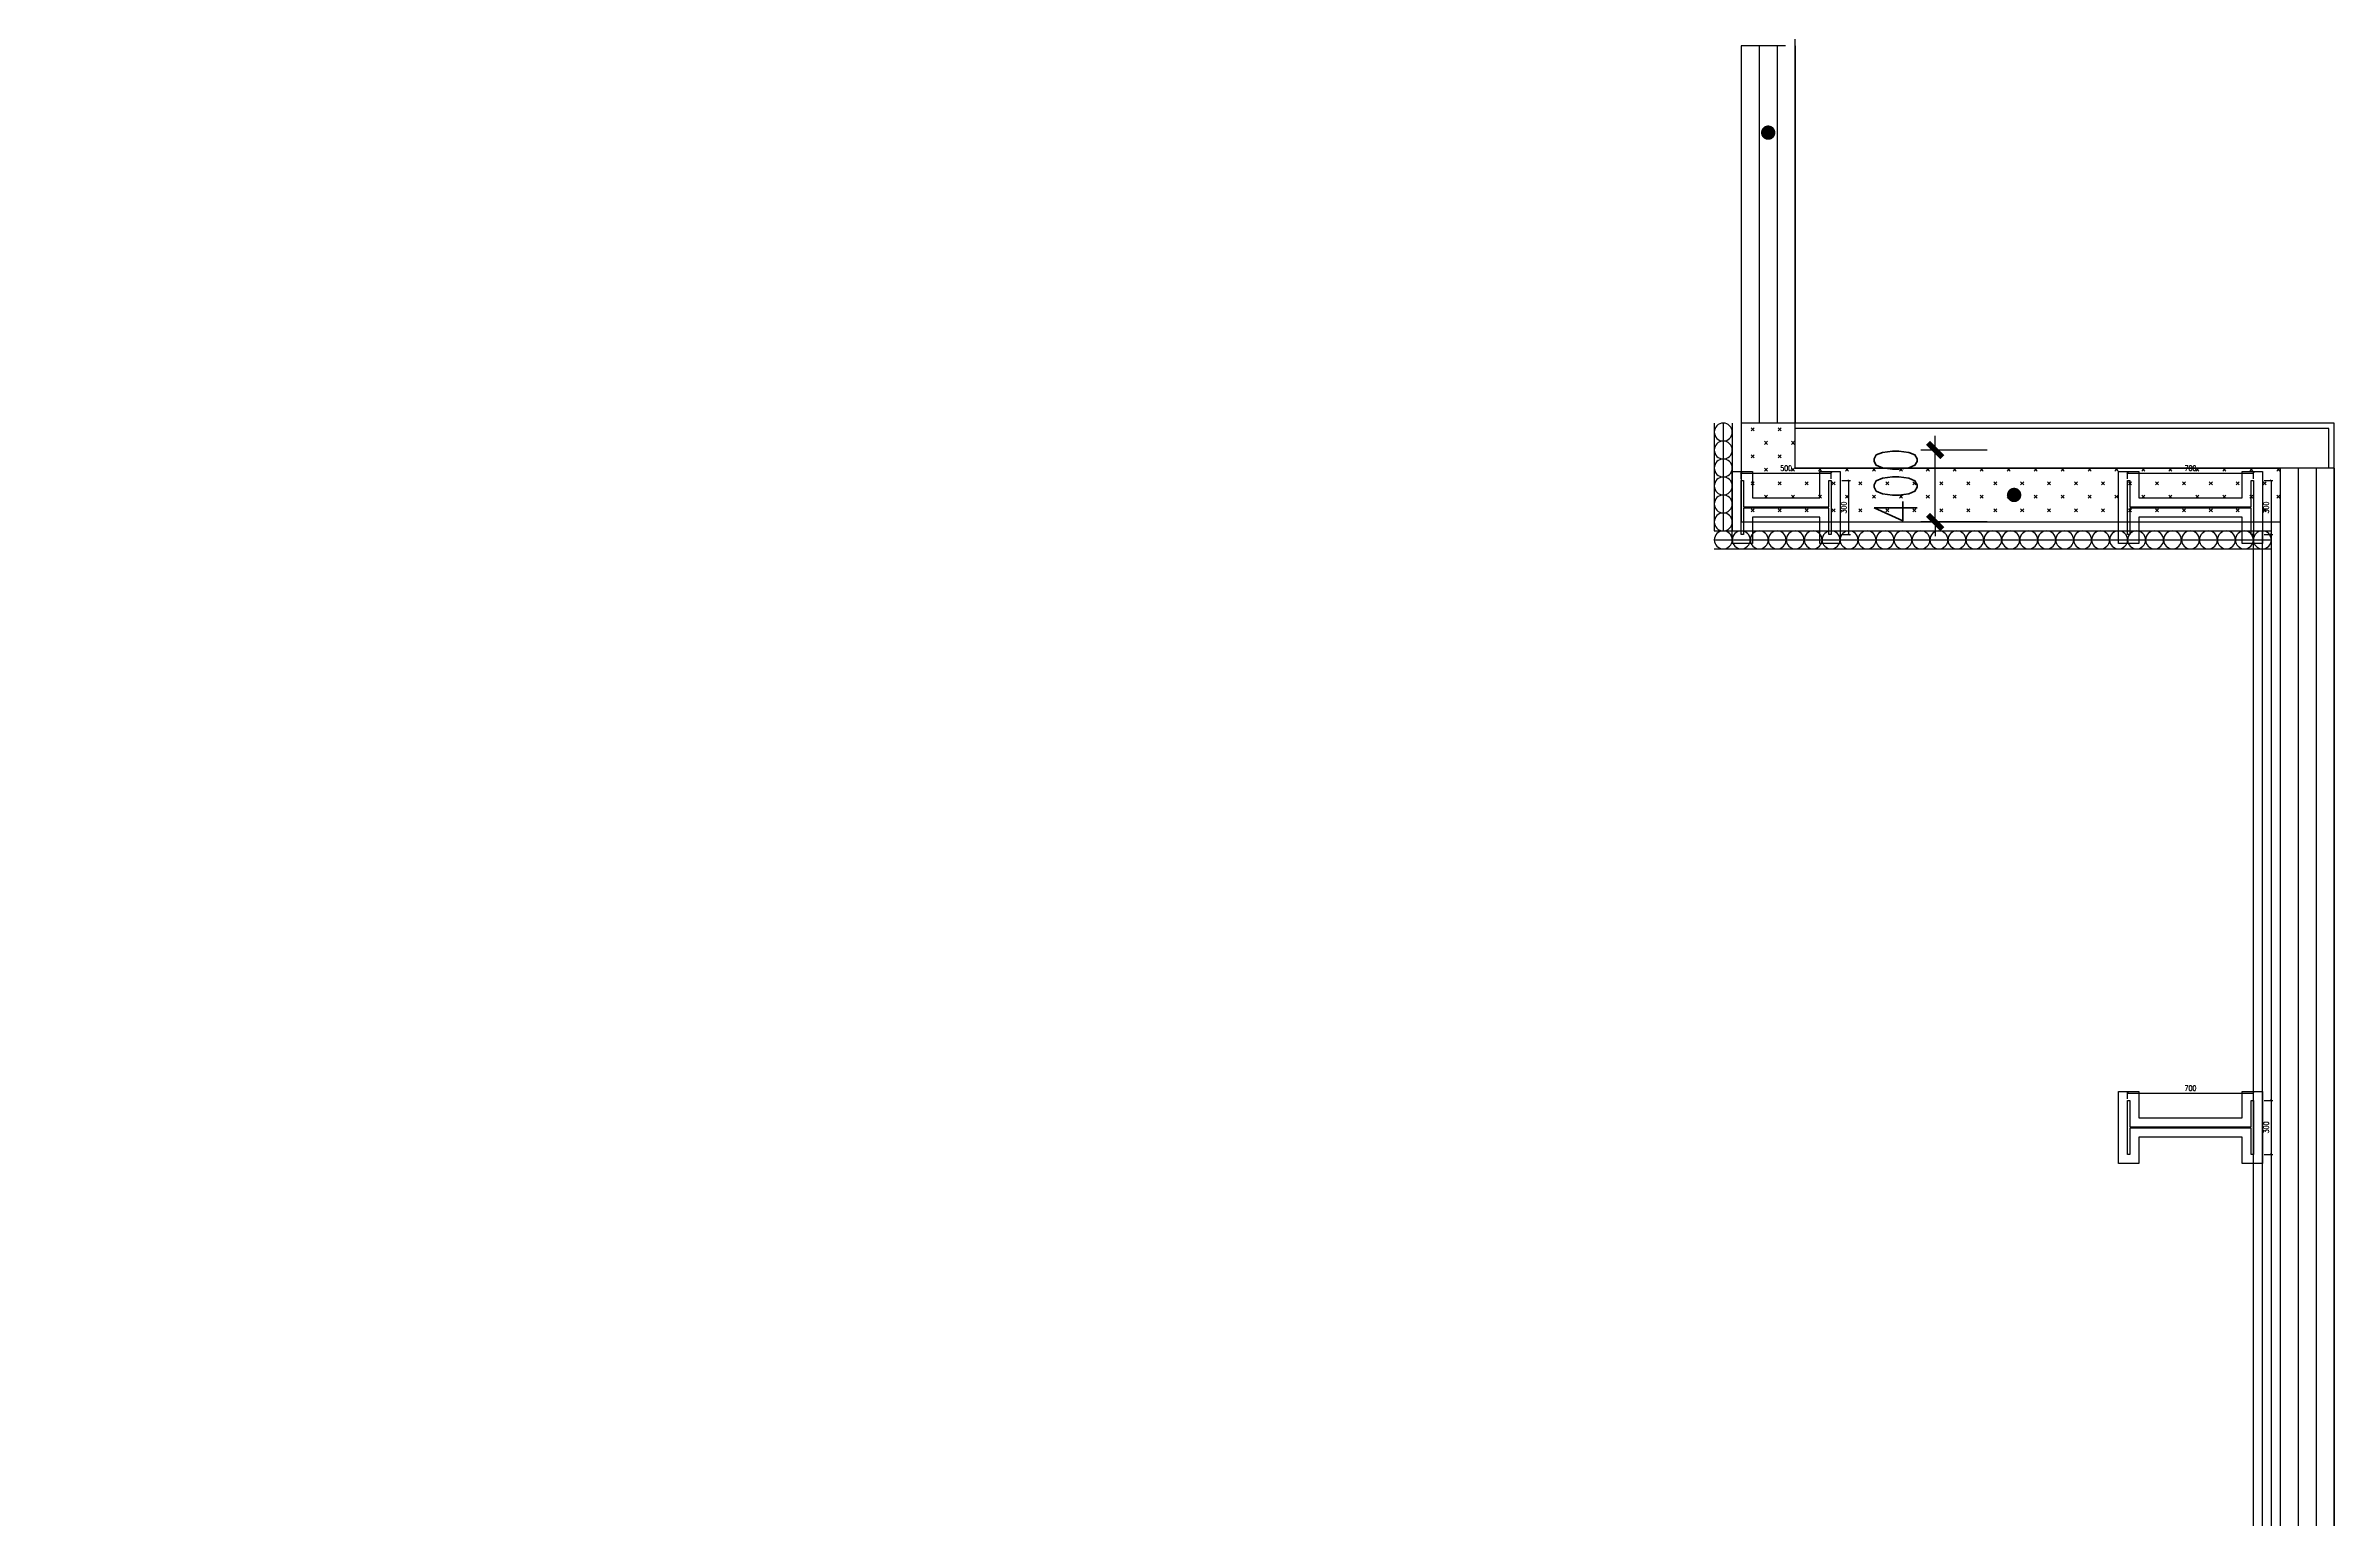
# Model space of a CAD drawing. Extents: x -474411 to 577939, y 0 to 1014176.
# Drawn here: x -140790 to -128054, y 588639 to 596840 of the extents above; entities that cross this region are included whole.
import ezdxf

# ---------------------------------------------------------------- set-up
doc = ezdxf.new("R2010")
doc.units = 0
doc.header["$LTSCALE"] = 1000
doc.header["$MEASUREMENT"] = 0
doc.layers.get('Defpoints').update_dxf_attribs({"color": 210})
for name, color, linetype in [('A-AXIS-DP', 126, 'Continuous'), ('A-AXIS-SYMB', 3, 'Continuous'), ('A-CURTAIN', 134, 'Continuous'), ('A-HATCH-2', 251, 'Continuous'), ('A-WINDOW', 140, 'Continuous'), ('AS-COLN', 6, 'Continuous'), ('AS-WALL', 40, 'Continuous'), ('AS-结构边线层', 200, 'Continuous'), ('CURTWALL', 4, 'Continuous'), ('DIM_SYMB', 3, 'Continuous'), ('PUB_HATCH', 8, 'Continuous'), ('WINDOW', 4, 'Continuous')]:
    doc.layers.add(name, color=color, linetype=linetype)
doc.styles.add('_TCH_DIM_T3', font='SIMPLEX', dxfattribs={"width": 0.7058823529411765, "bigfont": 'GBCBIG'})
doc.dimstyles.new('_TCH_ARCH&&10', dxfattribs={"dimtxt": 29.75, "dimasz": 10, "dimexe": 10, "dimexo": 10, "dimgap": 12.625, "dimtad": 1, "dimdec": 0, "dimzin": 0, "dimdsep": 46, "dimtxsty": '_TCH_DIM_T3', "dimblk": 'ARCHTICK', "dimcen": 0.09, "dimclrt": 7, "dimazin": 2, "dimtfac": 1, "dimtdec": 0, "dimtix": 1, "dimtmove": 2, "dimatfit": 3, "dimfxl": 0, "dimtolj": 1, "dimtzin": 0, "dimarcsym": 0})
doc.dimstyles.new('_TCH_ARCH&&80', dxfattribs={"dimtxt": 238, "dimasz": 80, "dimexe": 80, "dimexo": 80, "dimgap": 101, "dimtad": 1, "dimdec": 0, "dimzin": 0, "dimdsep": 46, "dimtxsty": '_TCH_DIM_T3', "dimblk": 'ARCHTICK', "dimcen": 0.09, "dimclrt": 7, "dimazin": 2, "dimtfac": 1, "dimtdec": 0, "dimtix": 1, "dimtmove": 2, "dimatfit": 3, "dimfxl": 0, "dimtolj": 1, "dimtzin": 0, "dimarcsym": 0})
pattern_1 = [(45, (25.48596, 21.51471), (-75.00000199546798, 75.00000199546798), [24, -82.06602]), (135, (192.45654, 21.51471), (-75.00000199546798, -75.00000199546797), [24, -82.06602])]

# ---------------------------------------------------------------- blocks, each defined once
blk = doc.blocks.new('43243')
at = {"layer": 'AS-结构边线层', "color": 8}
blk.add_lwpolyline([(-155994.1845319311, 548520.0000005339), (-146454.1845526676, 548520.0000002496), (-146454.1845523441, 549069.9999961699), (-144354.1845732646, 549069.9999974051), (-144354.1845729411, 548520.0000008412), (-128354.1845245595, 548519.999999074), (-128354.1845285305, 548810.0002094659), (-128054.1845316761, 548810.000202142), (-128054.1846888704, 561349.9999937844), (-131054.1845243168, 561349.9999936294), (-131054.1845171562, 565490.0000006589), (-128054.1845227069, 565490.0000006589), (-128054.1840383076, 594489.9999961825), (-131054.5662808516, 594490.0000003761), (-131054.5662690684, 601390.0000004545)], dxfattribs=at)
blk = doc.blocks.new('_ArchTick')
at = {"color": 0, "linetype": 'ByBlock', "const_width": 0.4}
blk.add_lwpolyline([(-0.5, -0.5), (0.5, 0.5)], dxfattribs=at)
blk = doc.blocks.new('*D1341')
at = {"layer": 'A-AXIS-DP', "color": 0, "lineweight": -2}
for p, q in [((-128443.9750151621, 590969.9999961832), (-128395.2250151621, 590969.9999961832)), ((-128405.2250151621, 590969.9999961832), (-128405.2250151621, 590669.9999961832)), ((-128443.9750151621, 590669.9999961832), (-128395.2250151621, 590669.9999961832))]:
    blk.add_line(p, q, dxfattribs=at)
at = {"layer": 'Defpoints', "color": 0}
for p in [(-128453.9750151621, 590969.9999961832), (-128453.9750151621, 590669.9999961832), (-128405.2250151621, 590669.9999961832)]:
    blk.add_point(p, dxfattribs=at)
at = {"layer": 'A-AXIS-DP', "color": 0, "lineweight": -2, "xscale": 10, "yscale": 10, "zscale": 10}
for p, rotation in [((-128405.2250151621, 590969.9999961832), 90), ((-128405.2250151621, 590669.9999961832), 270)]:
    blk.add_blockref('_ArchTick', p, dxfattribs=dict(at, rotation=rotation))
at = {"layer": 'A-AXIS-DP', "color": 7, "insert": (-128432.725015162, 590819.9999961831), "char_height": 29.75, "attachment_point": 5, "rotation": 90, "style": '_TCH_DIM_T3'}
blk.add_mtext('\\A1;300', dxfattribs=at)
blk = doc.blocks.new('*D1342')
at = {"layer": 'A-AXIS-DP', "color": 0, "lineweight": -2}
for p, q in [((-129203.975015162, 590979.999996183), (-129203.975015162, 591021.2499961832)), ((-129203.975015162, 591011.2499961832), (-128503.975015162, 591011.2499961832)), ((-128503.975015162, 590979.999996183), (-128503.975015162, 591021.2499961832))]:
    blk.add_line(p, q, dxfattribs=at)
at = {"layer": 'Defpoints', "color": 0}
for p in [(-129203.975015162, 590969.999996183), (-128503.975015162, 591011.2499961832), (-128503.975015162, 590969.999996183)]:
    blk.add_point(p, dxfattribs=at)
at = {"layer": 'A-AXIS-DP', "color": 0, "lineweight": -2, "xscale": 10, "yscale": 10, "zscale": 10, "rotation": 180}
blk.add_blockref('_ArchTick', (-129203.975015162, 591011.2499961832), dxfattribs=at)
at = {"layer": 'A-AXIS-DP', "color": 0, "lineweight": -2, "xscale": 10, "yscale": 10, "zscale": 10}
blk.add_blockref('_ArchTick', (-128503.975015162, 591011.2499961832), dxfattribs=at)
at = {"layer": 'A-AXIS-DP', "color": 7, "insert": (-128853.975015162, 591038.7499961832), "char_height": 29.75, "attachment_point": 5, "style": '_TCH_DIM_T3'}
blk.add_mtext('\\A1;700', dxfattribs=at)
blk = doc.blocks.new('*D1367')
at = {"layer": 'A-AXIS-DP', "color": 0, "lineweight": -2}
for p, q in [((-128443.9750151621, 594419.9479793063), (-128395.2250151621, 594419.9479793063)), ((-128405.2250151621, 594419.9479793063), (-128405.2250151621, 594119.9479793063)), ((-128443.9750151621, 594119.9479793063), (-128395.2250151621, 594119.9479793063))]:
    blk.add_line(p, q, dxfattribs=at)
at = {"layer": 'Defpoints', "color": 0}
for p in [(-128453.9750151621, 594419.9479793063), (-128453.9750151621, 594119.9479793063), (-128405.2250151621, 594119.9479793063)]:
    blk.add_point(p, dxfattribs=at)
at = {"layer": 'A-AXIS-DP', "color": 0, "lineweight": -2, "xscale": 10, "yscale": 10, "zscale": 10}
for p, rotation in [((-128405.2250151621, 594419.9479793063), 90), ((-128405.2250151621, 594119.9479793063), 270)]:
    blk.add_blockref('_ArchTick', p, dxfattribs=dict(at, rotation=rotation))
at = {"layer": 'A-AXIS-DP', "color": 7, "insert": (-128432.7250151619, 594269.9479793062), "char_height": 29.75, "attachment_point": 5, "rotation": 90, "style": '_TCH_DIM_T3'}
blk.add_mtext('\\A1;300', dxfattribs=at)
blk = doc.blocks.new('*D1368')
at = {"layer": 'A-AXIS-DP', "color": 0, "lineweight": -2}
for p, q in [((-129203.975015162, 594429.9479793061), (-129203.975015162, 594471.1979793063)), ((-129203.975015162, 594461.1979793063), (-128503.975015162, 594461.1979793063)), ((-128503.975015162, 594429.9479793061), (-128503.975015162, 594471.1979793063))]:
    blk.add_line(p, q, dxfattribs=at)
at = {"layer": 'Defpoints', "color": 0}
for p in [(-129203.975015162, 594419.9479793061), (-128503.975015162, 594461.1979793063), (-128503.975015162, 594419.9479793061)]:
    blk.add_point(p, dxfattribs=at)
at = {"layer": 'A-AXIS-DP', "color": 0, "lineweight": -2, "xscale": 10, "yscale": 10, "zscale": 10, "rotation": 180}
blk.add_blockref('_ArchTick', (-129203.975015162, 594461.1979793063), dxfattribs=at)
at = {"layer": 'A-AXIS-DP', "color": 0, "lineweight": -2, "xscale": 10, "yscale": 10, "zscale": 10}
blk.add_blockref('_ArchTick', (-128503.975015162, 594461.1979793063), dxfattribs=at)
at = {"layer": 'A-AXIS-DP', "color": 7, "insert": (-128853.975015162, 594488.6979793063), "char_height": 29.75, "attachment_point": 5, "style": '_TCH_DIM_T3'}
blk.add_mtext('\\A1;700', dxfattribs=at)
blk = doc.blocks.new('34242343243')
at = {"color": 8}
for p, q in [((-131504.1844581844, 594739.9999962336), (-131504.1844581844, 594639.999996408)), ((-131504.1844581844, 594639.999996408), (-131504.1844581844, 594539.9999965824)), ((-131454.1844581844, 594739.9999962336), (-131454.1844581844, 594639.999996408)), ((-131454.1844581844, 594639.999996408), (-131454.1844581844, 594539.9999965824)), ((-131404.1844581844, 594739.9999962336), (-131404.1844581844, 594639.999996408)), ((-131404.1844581844, 594639.999996408), (-131404.1844581844, 594539.9999965824)), ((-131504.1844581844, 594539.9999965824), (-131504.1844581844, 594439.9999967568)), ((-131454.1844581844, 594539.9999965824), (-131454.1844581844, 594439.9999967568)), ((-131404.1844581844, 594539.9999965824), (-131404.1844581844, 594439.9999967568)), ((-131504.1844581844, 594439.9999967567), (-131504.1844581844, 594339.9999969311)), ((-131454.1844581844, 594439.9999967567), (-131454.1844581844, 594339.9999969311)), ((-131404.1844581844, 594439.9999967567), (-131404.1844581844, 594339.9999969311)), ((-131504.1844581844, 594339.9999969311), (-131504.1844581844, 594239.9999971054)), ((-131454.1844581844, 594339.9999969311), (-131454.1844581844, 594239.9999971054)), ((-131404.1844581844, 594339.9999969311), (-131404.1844581844, 594239.9999971054)), ((-131504.1844581844, 594239.9999971054), (-131504.1844581844, 594139.9999972798)), ((-131504.1844581844, 594139.9999972798), (-131404.1844601736, 594139.9999972798)), ((-131454.1844581844, 594239.9999971054), (-131454.1844581844, 594139.9999972798)), ((-131404.1844581844, 594239.9999971054), (-131404.1844581844, 594139.9999972798)), ((-131404.1844601736, 594139.9999972798), (-131304.1844621628, 594139.9999972798)), ((-131304.1844621628, 594139.9999972798), (-131204.184464152, 594139.9999972798)), ((-131204.184464152, 594139.9999972798), (-131104.1844661412, 594139.9999972798)), ((-131104.1844661412, 594139.9999972798), (-131004.1844681304, 594139.9999972798)), ((-131004.1844681304, 594139.9999972798), (-130904.1844701196, 594139.9999972798)), ((-130904.1844701196, 594139.9999972798), (-130804.1844721088, 594139.9999972798)), ((-130804.1844721088, 594139.9999972798), (-130704.184474098, 594139.9999972798)), ((-130704.184474098, 594139.9999972798), (-130604.1844760872, 594139.9999972798)), ((-130604.1844760872, 594139.9999972798), (-130504.1844780765, 594139.9999972798)), ((-130504.1844780765, 594139.9999972798), (-130404.1844800657, 594139.9999972798)), ((-130404.1844800657, 594139.9999972798), (-130304.1844820549, 594139.9999972798)), ((-130304.1844820549, 594139.9999972798), (-130204.1844840441, 594139.9999972798)), ((-130204.1844840441, 594139.9999972798), (-130104.1844860333, 594139.9999972798)), ((-130104.1844860333, 594139.9999972798), (-130004.1844880225, 594139.9999972798)), ((-130004.1844880225, 594139.9999972798), (-129904.1844900117, 594139.9999972798)), ((-129904.1844900117, 594139.9999972798), (-129804.1844920009, 594139.9999972798)), ((-129804.1844920009, 594139.9999972798), (-129704.1844939901, 594139.9999972798)), ((-129704.1844939901, 594139.9999972798), (-129604.1844959793, 594139.9999972798)), ((-129604.1844959793, 594139.9999972798), (-129504.1844979685, 594139.9999972798)), ((-129504.1844979685, 594139.9999972798), (-129404.1844999577, 594139.9999972798)), ((-129404.1844999577, 594139.9999972798), (-129304.1845019469, 594139.9999972798)), ((-129304.1845019469, 594139.9999972798), (-129204.1845039361, 594139.9999972798)), ((-129204.1845039361, 594139.9999972798), (-129104.1845059253, 594139.9999972798)), ((-129104.1845059253, 594139.9999972798), (-129004.1845079145, 594139.9999972798)), ((-129004.1845079145, 594139.9999972798), (-128904.1845099037, 594139.9999972798)), ((-128904.1845099037, 594139.9999972798), (-128804.1845118929, 594139.9999972798)), ((-128804.1845118929, 594139.9999972798), (-128704.1845138821, 594139.9999972798)), ((-128704.1845138821, 594139.9999972798), (-128604.1845158713, 594139.9999972798)), ((-128604.1845158713, 594139.9999972798), (-128504.1845178605, 594139.9999972798)), ((-128504.1845198497, 594039.9893965985), (-128504.1845198497, 594139.9999972798)), ((-128504.1845178605, 594139.9999972798), (-128404.1845198497, 594139.9999972798)), ((-128454.1845198497, 594039.9893965985), (-128454.1845198497, 594139.9999972798)), ((-128404.1845198497, 594039.9893965985), (-128404.1845198497, 594139.9999972798)), ((-131504.1844581844, 594089.9999972798), (-131404.1844601736, 594089.9999972798)), ((-131504.1844581844, 594039.9999972798), (-131404.1844601736, 594039.9999972798)), ((-131404.1844601736, 594089.9999972798), (-131304.1844621628, 594089.9999972798)), ((-131404.1844601736, 594039.9999972798), (-131304.1844621628, 594039.9999972798)), ((-131304.1844621628, 594089.9999972798), (-131204.184464152, 594089.9999972798)), ((-131304.1844621628, 594039.9999972798), (-131204.184464152, 594039.9999972798)), ((-131204.184464152, 594089.9999972798), (-131104.1844661412, 594089.9999972798)), ((-131204.184464152, 594039.9999972798), (-131104.1844661412, 594039.9999972798)), ((-131104.1844661412, 594089.9999972798), (-131004.1844681304, 594089.9999972798)), ((-131104.1844661412, 594039.9999972798), (-131004.1844681304, 594039.9999972798)), ((-131004.1844681304, 594089.9999972798), (-130904.1844701196, 594089.9999972798)), ((-131004.1844681304, 594039.9999972798), (-130904.1844701196, 594039.9999972798)), ((-130904.1844701196, 594089.9999972798), (-130804.1844721088, 594089.9999972798)), ((-130904.1844701196, 594039.9999972798), (-130804.1844721088, 594039.9999972798)), ((-130804.1844721088, 594089.9999972798), (-130704.184474098, 594089.9999972798)), ((-130804.1844721088, 594039.9999972798), (-130704.184474098, 594039.9999972798)), ((-130704.184474098, 594089.9999972798), (-130604.1844760872, 594089.9999972798)), ((-130704.184474098, 594039.9999972798), (-130604.1844760872, 594039.9999972798)), ((-130604.1844760872, 594089.9999972798), (-130504.1844780765, 594089.9999972798)), ((-130604.1844760872, 594039.9999972798), (-130504.1844780765, 594039.9999972798)), ((-130504.1844780765, 594089.9999972798), (-130404.1844800657, 594089.9999972798)), ((-130504.1844780765, 594039.9999972798), (-130404.1844800657, 594039.9999972798)), ((-130404.1844800657, 594089.9999972798), (-130304.1844820549, 594089.9999972798)), ((-130404.1844800657, 594039.9999972798), (-130304.1844820549, 594039.9999972798)), ((-130304.1844820549, 594089.9999972798), (-130204.1844840441, 594089.9999972798)), ((-130304.1844820549, 594039.9999972798), (-130204.1844840441, 594039.9999972798)), ((-130204.1844840441, 594089.9999972798), (-130104.1844860333, 594089.9999972798)), ((-130204.1844840441, 594039.9999972798), (-130104.1844860333, 594039.9999972798)), ((-130104.1844860333, 594089.9999972798), (-130004.1844880225, 594089.9999972798)), ((-130104.1844860333, 594039.9999972798), (-130004.1844880225, 594039.9999972798)), ((-130004.1844880225, 594089.9999972798), (-129904.1844900117, 594089.9999972798)), ((-130004.1844880225, 594039.9999972798), (-129904.1844900117, 594039.9999972798)), ((-129904.1844900117, 594089.9999972798), (-129804.1844920009, 594089.9999972798)), ((-129904.1844900117, 594039.9999972798), (-129804.1844920009, 594039.9999972798)), ((-129804.1844920009, 594089.9999972798), (-129704.1844939901, 594089.9999972798)), ((-129804.1844920009, 594039.9999972798), (-129704.1844939901, 594039.9999972798)), ((-129704.1844939901, 594089.9999972798), (-129604.1844959793, 594089.9999972798)), ((-129704.1844939901, 594039.9999972798), (-129604.1844959793, 594039.9999972798)), ((-129604.1844959793, 594089.9999972798), (-129504.1844979685, 594089.9999972798)), ((-129604.1844959793, 594039.9999972798), (-129504.1844979685, 594039.9999972798)), ((-129504.1844979685, 594089.9999972798), (-129404.1844999577, 594089.9999972798)), ((-129504.1844979685, 594039.9999972798), (-129404.1844999577, 594039.9999972798)), ((-129404.1844999577, 594089.9999972798), (-129304.1845019469, 594089.9999972798)), ((-129404.1844999577, 594039.9999972798), (-129304.1845019469, 594039.9999972798)), ((-129304.1845019469, 594089.9999972798), (-129204.1845039361, 594089.9999972798)), ((-129304.1845019469, 594039.9999972798), (-129204.1845039361, 594039.9999972798)), ((-129204.1845039361, 594089.9999972798), (-129104.1845059253, 594089.9999972798)), ((-129204.1845039361, 594039.9999972798), (-129104.1845059253, 594039.9999972798)), ((-129104.1845059253, 594089.9999972798), (-129004.1845079145, 594089.9999972798)), ((-129104.1845059253, 594039.9999972798), (-129004.1845079145, 594039.9999972798)), ((-129004.1845079145, 594089.9999972798), (-128904.1845099037, 594089.9999972798)), ((-129004.1845079145, 594039.9999972798), (-128904.1845099037, 594039.9999972798)), ((-128904.1845099037, 594089.9999972798), (-128804.1845118929, 594089.9999972798)), ((-128904.1845099037, 594039.9999972798), (-128804.1845118929, 594039.9999972798)), ((-128804.1845118929, 594089.9999972798), (-128704.1845138821, 594089.9999972798)), ((-128804.1845118929, 594039.9999972798), (-128704.1845138821, 594039.9999972798)), ((-128704.1845138821, 594089.9999972798), (-128604.1845158713, 594089.9999972798)), ((-128704.1845138821, 594039.9999972798), (-128604.1845158713, 594039.9999972798)), ((-128604.1845158713, 594089.9999972798), (-128504.1845178605, 594089.9999972798)), ((-128604.1845158713, 594039.9999972798), (-128504.1845178605, 594039.9999972798)), ((-128504.1845178605, 594089.9999972798), (-128404.1845198497, 594089.9999972798)), ((-128504.1845178605, 594039.9999972798), (-128404.1845198497, 594039.9999972798)), ((-128504.1845198497, 593939.9787959171), (-128504.1845198497, 594039.9893965984)), ((-128454.1845198497, 593939.9787959171), (-128454.1845198497, 594039.9893965984)), ((-128404.1845198497, 593939.9787959171), (-128404.1845198497, 594039.9893965984)), ((-128504.1845198497, 593839.9681952358), (-128504.1845198497, 593939.9787959171)), ((-128454.1845198497, 593839.9681952358), (-128454.1845198497, 593939.9787959171)), ((-128404.1845198497, 593839.9681952358), (-128404.1845198497, 593939.9787959171)), ((-128504.1845198497, 593739.9575945544), (-128504.1845198497, 593839.9681952357)), ((-128454.1845198497, 593739.9575945544), (-128454.1845198497, 593839.9681952357)), ((-128404.1845198497, 593739.9575945544), (-128404.1845198497, 593839.9681952357)), ((-128504.1845198497, 593639.9469938731), (-128504.1845198497, 593739.9575945544)), ((-128504.1845198497, 593539.9363931918), (-128504.1845198497, 593639.9469938731)), ((-128454.1845198497, 593639.9469938731), (-128454.1845198497, 593739.9575945544)), ((-128454.1845198497, 593539.9363931918), (-128454.1845198497, 593639.9469938731)), ((-128404.1845198497, 593639.9469938731), (-128404.1845198497, 593739.9575945544)), ((-128404.1845198497, 593539.9363931918), (-128404.1845198497, 593639.9469938731)), ((-128504.1845198497, 593439.9257925104), (-128504.1845198497, 593539.9363931917)), ((-128454.1845198497, 593439.9257925104), (-128454.1845198497, 593539.9363931917)), ((-128404.1845198497, 593439.9257925104), (-128404.1845198497, 593539.9363931917)), ((-128504.1845198497, 593339.9151918291), (-128504.1845198497, 593439.9257925104)), ((-128454.1845198497, 593339.9151918291), (-128454.1845198497, 593439.9257925104)), ((-128404.1845198497, 593339.9151918291), (-128404.1845198497, 593439.9257925104)), ((-128504.1845198497, 593239.9045911478), (-128504.1845198497, 593339.9151918291)), ((-128504.1845198497, 593139.8939904664), (-128504.1845198497, 593239.9045911477)), ((-128454.1845198497, 593239.9045911478), (-128454.1845198497, 593339.9151918291)), ((-128454.1845198497, 593139.8939904664), (-128454.1845198497, 593239.9045911477)), ((-128404.1845198497, 593239.9045911478), (-128404.1845198497, 593339.9151918291)), ((-128404.1845198497, 593139.8939904664), (-128404.1845198497, 593239.9045911477)), ((-128504.1845198497, 593039.8833897851), (-128504.1845198497, 593139.8939904664)), ((-128454.1845198497, 593039.8833897851), (-128454.1845198497, 593139.8939904664)), ((-128404.1845198497, 593039.8833897851), (-128404.1845198497, 593139.8939904664)), ((-128504.1845198497, 592939.8727891038), (-128504.1845198497, 593039.8833897851)), ((-128454.1845198497, 592939.8727891038), (-128454.1845198497, 593039.8833897851)), ((-128404.1845198497, 592939.8727891038), (-128404.1845198497, 593039.8833897851)), ((-128504.1845198497, 592839.8621884224), (-128504.1845198497, 592939.8727891037)), ((-128454.1845198497, 592839.8621884224), (-128454.1845198497, 592939.8727891037)), ((-128404.1845198497, 592839.8621884224), (-128404.1845198497, 592939.8727891037)), ((-128504.1845198497, 592739.851587741), (-128504.1845198497, 592839.8621884224)), ((-128504.1845198497, 592639.8409870596), (-128504.1845198497, 592739.8515877409)), ((-128454.1845198497, 592739.851587741), (-128454.1845198497, 592839.8621884224)), ((-128454.1845198497, 592639.8409870596), (-128454.1845198497, 592739.8515877409)), ((-128404.1845198497, 592739.851587741), (-128404.1845198497, 592839.8621884224)), ((-128404.1845198497, 592639.8409870596), (-128404.1845198497, 592739.8515877409)), ((-128504.1845198497, 592539.8303863783), (-128504.1845198497, 592639.8409870596)), ((-128454.1845198497, 592539.8303863783), (-128454.1845198497, 592639.8409870596)), ((-128404.1845198497, 592539.8303863783), (-128404.1845198497, 592639.8409870596)), ((-128504.1845198497, 592439.819785697), (-128504.1845198497, 592539.8303863783)), ((-128454.1845198497, 592439.819785697), (-128454.1845198497, 592539.8303863783)), ((-128404.1845198497, 592439.819785697), (-128404.1845198497, 592539.8303863783)), ((-128504.1845198497, 592339.8091850156), (-128504.1845198497, 592439.8197856969)), ((-128504.1845198497, 592239.7985843343), (-128504.1845198497, 592339.8091850156)), ((-128454.1845198497, 592339.8091850156), (-128454.1845198497, 592439.8197856969)), ((-128454.1845198497, 592239.7985843343), (-128454.1845198497, 592339.8091850156)), ((-128404.1845198497, 592339.8091850156), (-128404.1845198497, 592439.8197856969)), ((-128404.1845198497, 592239.7985843343), (-128404.1845198497, 592339.8091850156)), ((-128504.1845198497, 592139.787983653), (-128504.1845198497, 592239.7985843343)), ((-128454.1845198497, 592139.787983653), (-128454.1845198497, 592239.7985843343)), ((-128404.1845198497, 592139.787983653), (-128404.1845198497, 592239.7985843343)), ((-128504.1845198497, 592039.7773829716), (-128504.1845198497, 592139.7879836529)), ((-128454.1845198497, 592039.7773829716), (-128454.1845198497, 592139.7879836529)), ((-128404.1845198497, 592039.7773829716), (-128404.1845198497, 592139.7879836529)), ((-128504.1845198497, 591939.7667822903), (-128504.1845198497, 592039.7773829716)), ((-128454.1845198497, 591939.7667822903), (-128454.1845198497, 592039.7773829716)), ((-128404.1845198497, 591939.7667822903), (-128404.1845198497, 592039.7773829716)), ((-128504.1845198497, 591839.756181609), (-128504.1845198497, 591939.7667822903)), ((-128504.1845198497, 591739.7455809276), (-128504.1845198497, 591839.7561816089)), ((-128454.1845198497, 591839.756181609), (-128454.1845198497, 591939.7667822903)), ((-128454.1845198497, 591739.7455809276), (-128454.1845198497, 591839.7561816089)), ((-128404.1845198497, 591839.756181609), (-128404.1845198497, 591939.7667822903)), ((-128404.1845198497, 591739.7455809276), (-128404.1845198497, 591839.7561816089)), ((-128504.1845198497, 591639.7349802463), (-128504.1845198497, 591739.7455809276)), ((-128454.1845198497, 591639.7349802463), (-128454.1845198497, 591739.7455809276)), ((-128404.1845198497, 591639.7349802463), (-128404.1845198497, 591739.7455809276)), ((-128504.1845198497, 591539.7243795649), (-128504.1845198497, 591639.7349802462)), ((-128454.1845198497, 591539.7243795649), (-128454.1845198497, 591639.7349802462)), ((-128404.1845198497, 591539.7243795649), (-128404.1845198497, 591639.7349802462)), ((-128504.1845198497, 591439.7137788836), (-128504.1845198497, 591539.7243795649)), ((-128454.1845198497, 591439.7137788836), (-128454.1845198497, 591539.7243795649)), ((-128404.1845198497, 591439.7137788836), (-128404.1845198497, 591539.7243795649)), ((-128504.1845198497, 591339.7031782023), (-128504.1845198497, 591439.7137788836)), ((-128504.1845198497, 591239.6925775209), (-128504.1845198497, 591339.7031782022)), ((-128454.1845198497, 591339.7031782023), (-128454.1845198497, 591439.7137788836)), ((-128454.1845198497, 591239.6925775209), (-128454.1845198497, 591339.7031782022)), ((-128404.1845198497, 591339.7031782023), (-128404.1845198497, 591439.7137788836)), ((-128404.1845198497, 591239.6925775209), (-128404.1845198497, 591339.7031782022)), ((-128504.1845198497, 591139.6819768396), (-128504.1845198497, 591239.6925775209)), ((-128454.1845198497, 591139.6819768396), (-128454.1845198497, 591239.6925775209)), ((-128404.1845198497, 591139.6819768396), (-128404.1845198497, 591239.6925775209)), ((-128504.1845198497, 591039.6713761583), (-128504.1845198497, 591139.6819768396)), ((-128454.1845198497, 591039.6713761583), (-128454.1845198497, 591139.6819768396)), ((-128404.1845198497, 591039.6713761583), (-128404.1845198497, 591139.6819768396)), ((-128504.1845198497, 590939.6607754768), (-128504.1845198497, 591039.6713761581)), ((-128504.1845198497, 590839.6501747955), (-128504.1845198497, 590939.6607754768)), ((-128454.1845198497, 590939.6607754768), (-128454.1845198497, 591039.6713761581)), ((-128454.1845198497, 590839.6501747955), (-128454.1845198497, 590939.6607754768)), ((-128404.1845198497, 590939.6607754768), (-128404.1845198497, 591039.6713761581)), ((-128404.1845198497, 590839.6501747955), (-128404.1845198497, 590939.6607754768)), ((-128504.1845198497, 590739.6395741142), (-128504.1845198497, 590839.6501747955)), ((-128454.1845198497, 590739.6395741142), (-128454.1845198497, 590839.6501747955)), ((-128404.1845198497, 590739.6395741142), (-128404.1845198497, 590839.6501747955)), ((-128504.1845198497, 590639.6289734328), (-128504.1845198497, 590739.6395741141)), ((-128454.1845198497, 590639.6289734328), (-128454.1845198497, 590739.6395741141)), ((-128404.1845198497, 590639.6289734328), (-128404.1845198497, 590739.6395741141)), ((-128504.1845198497, 590539.6183727515), (-128504.1845198497, 590639.6289734328)), ((-128454.1845198497, 590539.6183727515), (-128454.1845198497, 590639.6289734328)), ((-128404.1845198497, 590539.6183727515), (-128404.1845198497, 590639.6289734328)), ((-128504.1845198497, 590439.6077720701), (-128504.1845198497, 590539.6183727514)), ((-128504.1845198497, 590339.5971713888), (-128504.1845198497, 590439.6077720701)), ((-128454.1845198497, 590439.6077720701), (-128454.1845198497, 590539.6183727514)), ((-128454.1845198497, 590339.5971713888), (-128454.1845198497, 590439.6077720701)), ((-128404.1845198497, 590439.6077720701), (-128404.1845198497, 590539.6183727514)), ((-128404.1845198497, 590339.5971713888), (-128404.1845198497, 590439.6077720701)), ((-128504.1845198497, 590239.5865707075), (-128504.1845198497, 590339.5971713888)), ((-128454.1845198497, 590239.5865707075), (-128454.1845198497, 590339.5971713888)), ((-128404.1845198497, 590239.5865707075), (-128404.1845198497, 590339.5971713888)), ((-128504.1845198497, 590139.5759700261), (-128504.1845198497, 590239.5865707074)), ((-128454.1845198497, 590139.5759700261), (-128454.1845198497, 590239.5865707074)), ((-128404.1845198497, 590139.5759700261), (-128404.1845198497, 590239.5865707074)), ((-128504.1845198497, 590039.5653693448), (-128504.1845198497, 590139.5759700261)), ((-128454.1845198497, 590039.5653693448), (-128454.1845198497, 590139.5759700261)), ((-128404.1845198497, 590039.5653693448), (-128404.1845198497, 590139.5759700261)), ((-128504.1845198497, 589939.5547686635), (-128504.1845198497, 590039.5653693448)), ((-128504.1845198497, 589839.5441679821), (-128504.1845198497, 589939.5547686634)), ((-128454.1845198497, 589939.5547686635), (-128454.1845198497, 590039.5653693448)), ((-128454.1845198497, 589839.5441679821), (-128454.1845198497, 589939.5547686634)), ((-128404.1845198497, 589939.5547686635), (-128404.1845198497, 590039.5653693448)), ((-128404.1845198497, 589839.5441679821), (-128404.1845198497, 589939.5547686634)), ((-128504.1845198497, 589739.5335673008), (-128504.1845198497, 589839.5441679821)), ((-128454.1845198497, 589739.5335673008), (-128454.1845198497, 589839.5441679821)), ((-128404.1845198497, 589739.5335673008), (-128404.1845198497, 589839.5441679821)), ((-128504.1845198497, 589639.5229666193), (-128504.1845198497, 589739.5335673006)), ((-128454.1845198497, 589639.5229666193), (-128454.1845198497, 589739.5335673006)), ((-128404.1845198497, 589639.5229666193), (-128404.1845198497, 589739.5335673006)), ((-128504.1845198497, 589539.512365938), (-128504.1845198497, 589639.5229666193)), ((-128504.1845198497, 589439.5017652567), (-128504.1845198497, 589539.512365938)), ((-128454.1845198497, 589539.512365938), (-128454.1845198497, 589639.5229666193)), ((-128454.1845198497, 589439.5017652567), (-128454.1845198497, 589539.512365938)), ((-128404.1845198497, 589539.512365938), (-128404.1845198497, 589639.5229666193)), ((-128404.1845198497, 589439.5017652567), (-128404.1845198497, 589539.512365938)), ((-128504.1845198497, 589339.4911645753), (-128504.1845198497, 589439.5017652566)), ((-128454.1845198497, 589339.4911645753), (-128454.1845198497, 589439.5017652566)), ((-128404.1845198497, 589339.4911645753), (-128404.1845198497, 589439.5017652566)), ((-128504.1845198497, 589239.480563894), (-128504.1845198497, 589339.4911645753)), ((-128454.1845198497, 589239.480563894), (-128454.1845198497, 589339.4911645753)), ((-128404.1845198497, 589239.480563894), (-128404.1845198497, 589339.4911645753)), ((-128504.1845198497, 589139.4699632127), (-128504.1845198497, 589239.480563894)), ((-128454.1845198497, 589139.4699632127), (-128454.1845198497, 589239.480563894)), ((-128404.1845198497, 589139.4699632127), (-128404.1845198497, 589239.480563894)), ((-128504.1845198497, 589039.4593625313), (-128504.1845198497, 589139.4699632126)), ((-128504.1845198497, 588939.44876185), (-128504.1845198497, 589039.4593625313)), ((-128454.1845198497, 589039.4593625313), (-128454.1845198497, 589139.4699632126)), ((-128454.1845198497, 588939.44876185), (-128454.1845198497, 589039.4593625313)), ((-128404.1845198497, 589039.4593625313), (-128404.1845198497, 589139.4699632126)), ((-128404.1845198497, 588939.44876185), (-128404.1845198497, 589039.4593625313)), ((-128504.1845198497, 588839.4381611687), (-128504.1845198497, 588939.44876185)), ((-128454.1845198497, 588839.4381611687), (-128454.1845198497, 588939.44876185)), ((-128404.1845198497, 588839.4381611687), (-128404.1845198497, 588939.44876185)), ((-128504.1845198497, 588739.4275604873), (-128504.1845198497, 588839.4381611686)), ((-128454.1845198497, 588739.4275604873), (-128454.1845198497, 588839.4381611686)), ((-128404.1845198497, 588739.4275604873), (-128404.1845198497, 588839.4381611686)), ((-128504.1845198497, 588639.416959806), (-128504.1845198497, 588739.4275604873)), ((-128454.1845198497, 588639.416959806), (-128454.1845198497, 588739.4275604873)), ((-128404.1845198497, 588639.416959806), (-128404.1845198497, 588739.4275604873)), ((-128504.1845198497, 588539.4063591246), (-128504.1845198497, 588639.4169598059)), ((-128454.1845198497, 588539.4063591246), (-128454.1845198497, 588639.4169598059)), ((-128404.1845198497, 588539.4063591246), (-128404.1845198497, 588639.4169598059))]:
    blk.add_line(p, q, dxfattribs=at)
at = {"color": 8, "extrusion": (0, 0, -1)}
for centre, major_axis, ratio, start_param, end_param in [((-131454.1844581844, 594689.9999963208), (49.99999720224267, 0.01672649772789032), 0.9999999982560981, 1.571130856755111, 7.854316163934697), ((-131454.1844581844, 594589.9999964952), (49.99999720224267, 0.01672649772789032), 0.9999999982560981, 1.571130856755111, 7.854316163934697), ((-131454.1844581844, 594489.9999966696), (49.99999720224267, 0.01672649772789032), 0.9999999982560981, 1.571130856755111, 7.854316163934697), ((-131454.1844581844, 594389.9999968439), (49.99999720224267, 0.01672649772789032), 0.9999999982560981, 1.571130856755111, 7.854316163934697), ((-131454.1844581844, 594289.9999970183), (49.99999720224267, 0.01672649772789032), 0.9999999982560981, 1.571130856755111, 7.854316163934697), ((-131454.1844581844, 594189.9999971926), (49.99999720224267, 0.01672649772789032), 0.9999999982560981, 1.571130856755111, 7.854316163934697), ((-131454.184459179, 594089.9999972798), (-0.004302579022602649, 49.99999981487815), 0.9999999801081135, 1.570882378373743, 7.854067685553328), ((-131354.1844611682, 594089.9999972798), (-0.004302579022602649, 49.99999981487815), 0.9999999801081135, 1.570882378373743, 7.854067685553328), ((-131254.1844631574, 594089.9999972798), (-0.004302579022602649, 49.99999981487815), 0.9999999801081135, 1.570882378373743, 7.854067685553328), ((-131154.1844651466, 594089.9999972798), (-0.004302579022602649, 49.99999981487815), 0.9999999801081135, 1.570882378373743, 7.854067685553328), ((-131054.1844671358, 594089.9999972798), (-0.004421453748151946, 49.99999980450748), 0.9999999801078228, 1.570884755868216, 7.854070063047802), ((-130954.184469125, 594089.9999972798), (-0.004421453748151946, 49.99999980450748), 0.9999999801078228, 1.570884755868216, 7.854070063047802), ((-130854.1844711142, 594089.9999972798), (-0.004421453748151946, 49.99999980450748), 0.9999999801078228, 1.570884755868216, 7.854070063047802), ((-130754.1844731034, 594089.9999972798), (-0.004421453748151946, 49.99999980450748), 0.9999999801078228, 1.570884755868216, 7.854070063047802), ((-130654.1844750926, 594089.9999972798), (-0.004421453748151946, 49.99999980450748), 0.9999999801078228, 1.570884755868216, 7.854070063047802), ((-130554.1844770818, 594089.9999972798), (-0.004421453748151946, 49.99999980450748), 0.9999999801078228, 1.570884755868216, 7.854070063047802), ((-130454.184479071, 594089.9999972798), (-0.004421453748151946, 49.99999980450748), 0.9999999801078228, 1.570884755868216, 7.854070063047802), ((-130354.1844810602, 594089.9999972798), (-0.004421453748151946, 49.99999980450748), 0.9999999801078228, 1.570884755868216, 7.854070063047802), ((-130254.1844830495, 594089.9999972798), (-0.004421453748151946, 49.99999980450748), 0.9999999801078228, 1.570884755868216, 7.854070063047802), ((-130154.1844850387, 594089.9999972798), (-0.004421453748151946, 49.99999980450748), 0.9999999801078228, 1.570884755868216, 7.854070063047802), ((-130054.1844870279, 594089.9999972798), (-0.004421453748151946, 49.99999980450748), 0.9999999801078228, 1.570884755868216, 7.854070063047802), ((-129954.1844890171, 594089.9999972798), (-0.004421453748151946, 49.99999980450748), 0.9999999801078228, 1.570884755868216, 7.854070063047802), ((-129854.1844910063, 594089.9999972798), (-0.004421453748151946, 49.99999980450748), 0.9999999801078228, 1.570884755868216, 7.854070063047802), ((-129754.1844929955, 594089.9999972798), (-0.004421453748151946, 49.99999980450748), 0.9999999801078228, 1.570884755868216, 7.854070063047802), ((-129654.1844949847, 594089.9999972798), (-0.004421453748151946, 49.99999980450748), 0.9999999801078228, 1.570884755868216, 7.854070063047802), ((-129554.1844969739, 594089.9999972798), (-0.004421453748151946, 49.99999980450748), 0.9999999801078228, 1.570884755868216, 7.854070063047802), ((-129454.1844989631, 594089.9999972798), (-0.004421453748151946, 49.99999980450748), 0.9999999801078228, 1.570884755868216, 7.854070063047802), ((-129354.1845009523, 594089.9999972798), (-0.004421453748151946, 49.99999980450748), 0.9999999801078228, 1.570884755868216, 7.854070063047802), ((-129254.1845029415, 594089.9999972798), (-0.004421453748151946, 49.99999980450748), 0.9999999801078228, 1.570884755868216, 7.854070063047802), ((-129154.1845049307, 594089.9999972798), (-0.004421453748151946, 49.99999980450748), 0.9999999801078228, 1.570884755868216, 7.854070063047802), ((-129054.1845069199, 594089.9999972798), (-0.004421453748151946, 49.99999980450748), 0.9999999801078228, 1.570884755868216, 7.854070063047802), ((-128954.1845089091, 594089.9999972798), (-0.004421453748151946, 49.99999980450748), 0.9999999801078228, 1.570884755868216, 7.854070063047802), ((-128854.1845108983, 594089.9999972798), (-0.004421453748151946, 49.99999980450748), 0.9999999801078228, 1.570884755868216, 7.854070063047802), ((-128754.1845128875, 594089.9999972798), (-0.004421453748151946, 49.99999980450748), 0.9999999801078228, 1.570884755868216, 7.854070063047802), ((-128654.1845148767, 594089.9999972798), (-0.004421453748151946, 49.99999980450748), 0.9999999801078228, 1.570884755868216, 7.854070063047802), ((-128554.1845168659, 594089.9999972798), (-0.004421453748151946, 49.99999980450748), 0.9999999801078228, 1.570884755868216, 7.854070063047802), ((-128454.1845188551, 594089.9999972798), (-0.004421453748151946, 49.99999980450748), 0.9999999801078228, 1.570884755868216, 7.854070063047802)]:
    blk.add_ellipse(centre, major_axis=major_axis, ratio=ratio, start_param=start_param, end_param=end_param, dxfattribs=at)
at = {"color": 8}
for centre in [(-128454.1845198497, 594089.9946969392), (-128454.1845198497, 593989.9840962578), (-128454.1845198497, 593889.9734955765), (-128454.1845198497, 593789.9628948951), (-128454.1845198497, 593689.9522942138), (-128454.1845198497, 593589.9416935325), (-128454.1845198497, 593489.9310928511), (-128454.1845198497, 593389.9204921698), (-128454.1845198497, 593289.9098914885), (-128454.1845198497, 593189.8992908071), (-128454.1845198497, 593089.8886901258), (-128454.1845198497, 592989.8780894445), (-128454.1845198497, 592889.8674887631), (-128454.1845198497, 592789.8568880818), (-128454.1845198497, 592689.8462874003), (-128454.1845198497, 592589.835686719), (-128454.1845198497, 592489.8250860377), (-128454.1845198497, 592389.8144853563), (-128454.1845198497, 592289.803884675), (-128454.1845198497, 592189.7932839937), (-128454.1845198497, 592089.7826833123), (-128454.1845198497, 591989.772082631), (-128454.1845198497, 591889.7614819497), (-128454.1845198497, 591789.7508812683), (-128454.1845198497, 591689.740280587), (-128454.1845198497, 591589.7296799056), (-128454.1845198497, 591489.7190792243), (-128454.1845198497, 591389.708478543), (-128454.1845198497, 591289.6978778616), (-128454.1845198497, 591189.6872771803), (-128454.1845198497, 591089.676676499), (-128454.1845198497, 590989.6660758175), (-128454.1845198497, 590889.6554751362), (-128454.1845198497, 590789.6448744549), (-128454.1845198497, 590689.6342737735), (-128454.1845198497, 590589.6236730922), (-128454.1845198497, 590489.6130724108), (-128454.1845198497, 590389.6024717295), (-128454.1845198497, 590289.5918710482), (-128454.1845198497, 590189.5812703668), (-128454.1845198497, 590089.5706696855), (-128454.1845198497, 589989.5600690042), (-128454.1845198497, 589889.5494683228), (-128454.1845198497, 589789.5388676415), (-128454.1845198497, 589689.52826696), (-128454.1845198497, 589589.5176662788), (-128454.1845198497, 589489.5070655975), (-128454.1845198497, 589389.496464916), (-128454.1845198497, 589289.4858642347), (-128454.1845198497, 589189.4752635534), (-128454.1845198497, 589089.464662872), (-128454.1845198497, 588989.4540621907), (-128454.1845198497, 588889.4434615094), (-128454.1845198497, 588789.432860828), (-128454.1845198497, 588689.4222601467), (-128454.1845198497, 588589.4116594653)]:
    blk.add_ellipse(centre, major_axis=(3.66616458184099e-07, 50.00530034059192), ratio=0.9998940044244147, start_param=7.332329188258768e-09, end_param=6.283185314511916, dxfattribs=at)
blk = doc.blocks.new('*D1075')
at = {"layer": 'A-AXIS-DP', "color": 0, "lineweight": -2}
for p, q in [((-130275.0264212462, 594589.9999962101), (-130275.0264212462, 594669.9999962101)), ((-129986.1668095591, 594589.9999962101), (-130355.0264212462, 594589.9999962101)), ((-130275.0264212462, 594189.9999987844), (-130275.0264212462, 594589.9999962101)), ((-129986.1668095695, 594189.9999987844), (-130355.0264212462, 594189.9999987844)), ((-130275.0264212462, 594189.9999987844), (-130275.0264212462, 594109.9999987844))]:
    blk.add_line(p, q, dxfattribs=at)
at = {"layer": 'Defpoints', "color": 0}
for p in [(-130275.0264212462, 594589.9999962101), (-129906.1668095591, 594589.9999962101), (-129906.1668095695, 594189.9999987844)]:
    blk.add_point(p, dxfattribs=at)
at = {"layer": 'A-AXIS-DP', "color": 0, "lineweight": -2, "xscale": 80, "yscale": 80, "zscale": 80}
for p, rotation in [((-130275.0264212462, 594589.9999962101), 270), ((-130275.0264212462, 594189.9999987844), 90)]:
    blk.add_blockref('_ArchTick', p, dxfattribs=dict(at, rotation=rotation))
at = {"layer": 'A-AXIS-DP', "color": 7, "insert": (-130495.026421246, 594389.9999974971), "char_height": 238, "attachment_point": 5, "rotation": 90, "style": '_TCH_DIM_T3'}
blk.add_mtext('\\A1;400', dxfattribs=at)
blk = doc.blocks.new('42343')
at = {"layer": 'A-AXIS-DP', "color": 8}
for p, q in [((-131354.1845348117, 594429.9479793061), (-131354.1845348117, 594471.1979793061)), ((-131354.1845348117, 594461.1979793061), (-130854.1845348118, 594461.1979793061)), ((-130854.1845348118, 594429.9479793061), (-130854.1845348118, 594471.1979793061)), ((-130794.1845348118, 594419.9479793063), (-130745.4345348119, 594419.9479793063)), ((-130755.4345348119, 594119.9479793063), (-130755.4345348119, 594419.9479793063)), ((-130794.1845348118, 594119.9479793063), (-130745.4345348119, 594119.9479793063))]:
    blk.add_line(p, q, dxfattribs=at)
at = {"layer": 'A-HATCH-2', "color": 8}
for p, q in [((-131404.1845348117, 594069.9479793061), (-131404.1845348117, 594469.9479793061)), ((-131404.1845348117, 594469.9479793061), (-131292.1845348117, 594469.9479793061)), ((-131292.1845348117, 594469.9479793061), (-131292.1845348117, 594323.9479793061)), ((-130916.1845348118, 594323.9479793061), (-130916.1845348118, 594469.9479793061)), ((-130916.1845348118, 594469.9479793061), (-130804.1845348118, 594469.9479793061)), ((-130804.1845348118, 594469.9479793061), (-130804.1845348118, 594069.9479793061)), ((-131292.1845348117, 594323.9479793061), (-130916.1845348118, 594323.9479793061)), ((-130916.1845348118, 594215.9479793061), (-131292.1845348117, 594215.9479793061)), ((-131292.1845348117, 594215.9479793061), (-131292.1845348117, 594069.9479793061)), ((-130916.1845348118, 594069.9479793061), (-130916.1845348118, 594215.9479793061)), ((-131292.1845348117, 594069.9479793061), (-131404.1845348117, 594069.9479793061)), ((-130804.1845348118, 594069.9479793061), (-130916.1845348118, 594069.9479793061))]:
    blk.add_line(p, q, dxfattribs=at)
for points in [[(-128453.975015162, 594469.9479793061), (-128453.975015162, 594069.9479793061), (-128565.975015162, 594069.9479793061), (-128565.975015162, 594215.9479793061), (-129141.975015162, 594215.9479793061), (-129141.975015162, 594069.9479793061), (-129253.975015162, 594069.9479793061), (-129253.975015162, 594469.9479793061), (-129141.975015162, 594469.9479793061), (-129141.975015162, 594323.9479793061), (-128565.975015162, 594323.9479793061), (-128565.975015162, 594469.9479793061)], [(-128453.975015162, 591019.999996183), (-128453.975015162, 590619.999996183), (-128565.975015162, 590619.999996183), (-128565.975015162, 590765.999996183), (-129141.975015162, 590765.999996183), (-129141.975015162, 590619.999996183), (-129253.975015162, 590619.999996183), (-129253.975015162, 591019.999996183), (-129141.975015162, 591019.999996183), (-129141.975015162, 590873.999996183), (-128565.975015162, 590873.999996183), (-128565.975015162, 591019.999996183)]]:
    blk.add_lwpolyline(points, close=True, dxfattribs=at)
at = {"layer": 'AS-COLN', "color": 8}
for p, q in [((-131354.1845348117, 594119.9479793061), (-131354.1845348117, 594419.9479793061)), ((-131354.1845348117, 594419.9479793061), (-131342.1845348117, 594419.9479793061)), ((-131342.1845348117, 594419.9479793061), (-131342.1845348117, 594273.9479793061)), ((-130866.1845348118, 594273.9479793061), (-130866.1845348118, 594419.9479793061)), ((-130866.1845348118, 594419.9479793061), (-130854.1845348118, 594419.9479793061)), ((-130854.1845348118, 594419.9479793061), (-130854.1845348118, 594119.9479793061)), ((-131342.1845348117, 594273.9479793061), (-130866.1845348118, 594273.9479793061)), ((-130866.1845348118, 594265.9479793061), (-131342.1845348117, 594265.9479793061)), ((-131342.1845348117, 594265.9479793061), (-131342.1845348117, 594119.9479793061)), ((-130866.1845348118, 594119.9479793061), (-130866.1845348118, 594265.9479793061)), ((-131342.1845348117, 594119.9479793061), (-131354.1845348117, 594119.9479793061)), ((-130854.1845348118, 594119.9479793061), (-130866.1845348118, 594119.9479793061))]:
    blk.add_line(p, q, dxfattribs=at)
for points in [[(-128503.975015162, 594419.9479793061), (-128503.975015162, 594119.9479793061), (-128515.975015162, 594119.9479793061), (-128515.975015162, 594265.9479793061), (-129191.975015162, 594265.9479793061), (-129191.975015162, 594119.9479793061), (-129203.975015162, 594119.9479793061), (-129203.975015162, 594419.9479793061), (-129191.975015162, 594419.9479793061), (-129191.975015162, 594273.9479793061), (-128515.975015162, 594273.9479793061), (-128515.975015162, 594419.9479793061)], [(-128503.975015162, 590969.999996183), (-128503.975015162, 590669.999996183), (-128515.975015162, 590669.999996183), (-128515.975015162, 590815.999996183), (-129191.975015162, 590815.999996183), (-129191.975015162, 590669.999996183), (-129203.975015162, 590669.999996183), (-129203.975015162, 590969.999996183), (-129191.975015162, 590969.999996183), (-129191.975015162, 590823.999996183), (-128515.975015162, 590823.999996183), (-128515.975015162, 590969.999996183)]]:
    blk.add_lwpolyline(points, close=True, dxfattribs=at)
at = {"layer": 'A-AXIS-DP', "color": 8, "xscale": 10, "yscale": 10, "zscale": 10}
for p, rotation in [((-131354.1845348117, 594461.1979793061), 180), ((-130755.4345348119, 594419.9479793063), 90), ((-130755.4345348119, 594119.9479793063), 270)]:
    blk.add_blockref('_ArchTick', p, dxfattribs=dict(at, rotation=rotation))
blk.add_blockref('_ArchTick', (-130854.1845348118, 594461.1979793061), dxfattribs=at)
at = {"layer": 'A-AXIS-DP', "color": 8, "insert": (-131104.1845348117, 594488.6979793061), "char_height": 29.75, "attachment_point": 5, "style": '_TCH_DIM_T3'}
blk.add_mtext('\\A1;500', dxfattribs=at)
at = {"layer": 'A-AXIS-DP', "color": 8, "insert": (-130782.9345348117, 594269.9479793062), "char_height": 29.75, "attachment_point": 5, "rotation": 90, "style": '_TCH_DIM_T3'}
blk.add_mtext('\\A1;300', dxfattribs=at)
at = {"layer": 'A-AXIS-DP', "color": 8}
for p1, p2, distance, picture, middle in [((-129203.975015162, 594419.9479793061), (-128503.975015162, 594419.9479793061), 41.25000000023283, '*D1368', (-128853.975015162, 594488.6979793063)), ((-128453.975015162, 594419.9479793061), (-128453.975015162, 594119.9479793061), 48.74999999989814, '*D1367', (-128432.7250151619, 594269.9479793062)), ((-129203.975015162, 590969.999996183), (-128503.975015162, 590969.999996183), 41.25000000023283, '*D1342', (-128853.975015162, 591038.7499961832)), ((-128453.975015162, 590969.999996183), (-128453.975015162, 590669.999996183), 48.74999999989814, '*D1341', (-128432.725015162, 590819.9999961831))]:
    dim = blk.add_aligned_dim(p1=p1, p2=p2, distance=distance, dimstyle='_TCH_ARCH&&10', dxfattribs=at)
    dim.commit()
    dim.dimension.update_dxf_attribs({"geometry": picture, "text_midpoint": middle})

msp = doc.modelspace()

# ---------------------------------------------------------------- hatches: boundary and pattern name
at = {"layer": 'PUB_HATCH'}
h = msp.add_hatch(dxfattribs=at)
h.set_pattern_fill('石膏板', color=8, scale=30, style=0)
h.set_pattern_definition(pattern_1)
h.paths.add_polyline_path([(-131054.5662808516, 594490.0000003761), (-131054.5662808583, 594739.9999962366), (-131354.5662808592, 594739.999996229), (-131354.5662808446, 594190.0000008902)])
h = msp.add_hatch(dxfattribs=at)
h.set_pattern_fill('石膏板', color=8, scale=30, style=0)
h.set_pattern_definition(pattern_1)
h.paths.add_polyline_path([(-131054.5662808516, 594490.0000003761), (-131354.5662808446, 594190.0000008902), (-128354.1845160615, 594189.9999957666), (-128354.1845159921, 594489.9999957647)])

# ---------------------------------------------------------------- linework, layer by layer
at = {"layer": 'A-AXIS-SYMB', "color": 8, "const_width": 40}
for points in [[(-131219.2466711443, 596343.3312289449, 1), (-131189.1223774913, 596369.6471353879, 1)], [(-129845.0471993585, 594322.3745947919, 1), (-129826.1426865161, 594357.6254017925, 1)]]:
    msp.add_lwpolyline(points, format="xyb", close=True, dxfattribs=at)
at = {"layer": 'A-CURTAIN', "color": 8}
for points in [[(-128054.1845302971, 594489.9999961827), (-128054.1845302886, 594739.999996162), (-131054.1845321175, 594739.9999962397)], [(-128084.1845302977, 594489.9999961827), (-128084.1845302886, 594709.9999961628), (-131054.1845321183, 594709.9999962397)]]:
    msp.add_lwpolyline(points, dxfattribs=at)
at = {"layer": 'AS-WALL', "color": 8}
for p, q in [((-131054.5662808583, 594739.9999962366), (-131354.5662808592, 594739.999996229)), ((-131354.5662808592, 594739.999996229), (-131354.5662808446, 594190.0000008902)), ((-131054.5662808516, 594490.0000003761), (-131054.5662808583, 594739.9999962366)), ((-131054.5662808516, 594490.0000003761), (-128354.1845159921, 594489.9999957647)), ((-131354.5662808446, 594190.0000008902), (-128354.1845160615, 594189.9999957666))]:
    msp.add_line(p, q, dxfattribs=at)
at = {"layer": 'CURTWALL', "color": 8}
for p, q in [((-128354.1845159924, 594489.9999962059), (-128354.1845160272, 594339.9999956149)), ((-128054.1845159924, 594489.9999961827), (-128354.1845159924, 594489.9999962059)), ((-128254.1845159924, 594489.9999961943), (-128254.1845160272, 594339.9999956032)), ((-128154.1845159924, 594489.9999961827), (-128154.1845160272, 594339.9999955917)), ((-128054.1845159924, 594489.9999961827), (-128054.1845160272, 594339.9999955917)), ((-128354.1845160272, 594339.9999956149), (-128354.1845227091, 565489.9999962057)), ((-128254.1845160272, 594339.9999956032), (-128254.1845227091, 565489.999996194)), ((-128154.1845160272, 594339.9999955917), (-128154.1845227091, 565489.9999961825)), ((-128054.1845160272, 594339.9999955917), (-128054.1845227091, 565489.9999961825))]:
    msp.add_line(p, q, dxfattribs=at)
at = {"layer": 'WINDOW', "color": 8}
for p, q in [((-131108.750805387, 596840.0000006738), (-131354.5662809132, 596840.0000006562)), ((-131354.5662809132, 596840.0000006594), (-131354.5662808588, 594739.9999962319)), ((-131254.5662809122, 596840.000000662), (-131254.5662808578, 594739.9999962347)), ((-131154.5662809112, 596840.0000006646), (-131154.5662808569, 594739.9999962371)), ((-131054.5662809124, 596840.0000006673), (-131054.5662808581, 594739.9999962398))]:
    msp.add_line(p, q, dxfattribs=at)

# ---------------------------------------------------------------- block references
at = {"layer": 'A-WINDOW', "color": 8}
for name, p in [('43243', (0, 0)), ('42343', (5.820766091346741e-11, 0))]:
    msp.add_blockref(name, p, dxfattribs=at)
at = {"layer": 'DIM_SYMB', "color": 8}
msp.add_blockref('34242343243', (0, 0), dxfattribs=at)

# ---------------------------------------------------------------- dimensions: what is measured, and where the dimension line sits
at = {"layer": 'A-AXIS-DP', "color": 8}
dim = msp.add_aligned_dim(p1=(-129906.1668095694, 594189.9999987842), p2=(-129906.1668095591, 594589.9999962099), distance=368.8596116871049, dimstyle='_TCH_ARCH&&80', dxfattribs=at)
dim.commit()
dim.dimension.update_dxf_attribs({"geometry": '*D1075', "text_midpoint": (-130495.026421246, 594389.9999974971)})

doc.saveas('drawing.dxf')
